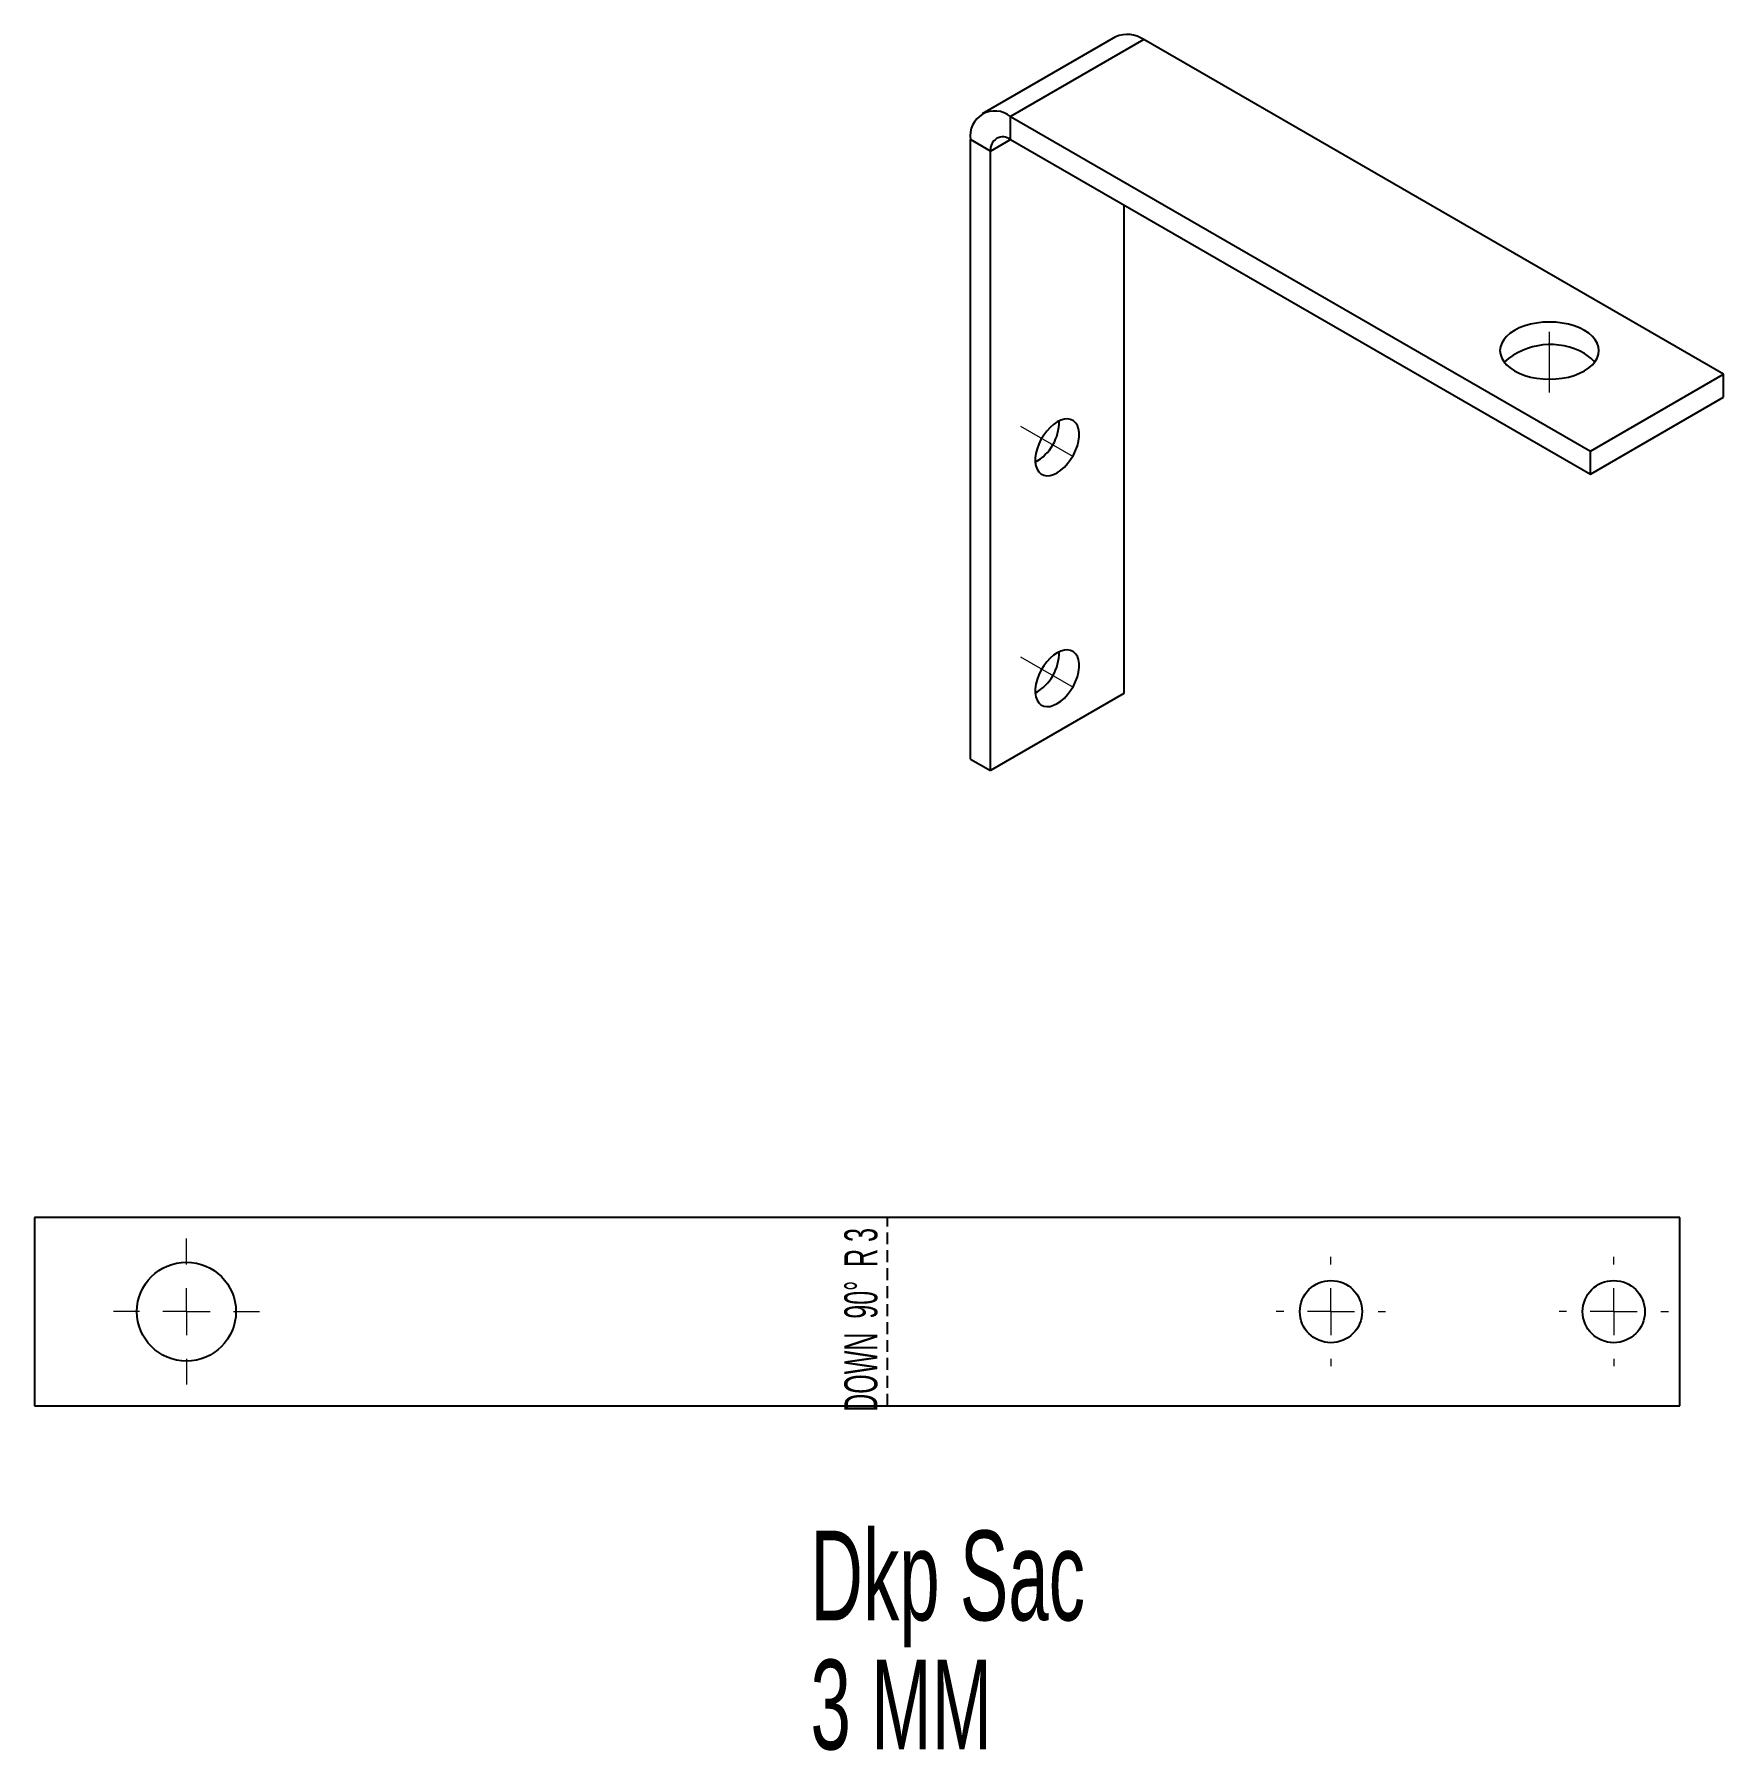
# Model space of a CAD drawing. Header units: millimetres. Extents: x -230 to -51, y 82 to 265.
import ezdxf

# ---------------------------------------------------------------- set-up
doc = ezdxf.new("R2010")
doc.units = ezdxf.units.MM
doc.linetypes.add('CENTERX2', pattern=[20.32, 12.7, -2.54, 2.54, -2.54])
doc.linetypes.add('HIDDEN', pattern=[1.905, 1.27, -0.635])
doc.styles.add('SLDTEXTSTYLE0', font='TXT', dxfattribs={"width": 0.605})
doc.styles.add('SLDTEXTSTYLE1', font='TXT', dxfattribs={"width": 0.5675})

# ---------------------------------------------------------------- blocks, each defined once
blk = doc.blocks.new('SW_CENTERMARKSYMBOL_0')
at = {"color": 0, "linetype": 'Continuous', "lineweight": 18}
for p, q in [((0, 5), (0, 5.8)), ((0, 0), (0, 2.5)), ((-5, 0), (-5.8, 0)), ((0, 0), (-2.5, 0)), ((0, 0), (0, -2.5)), ((0, 0), (2.5, 0)), ((5, 0), (5.8, 0)), ((0, -5), (0, -5.8))]:
    blk.add_line(p, q, dxfattribs=at)
blk = doc.blocks.new('SW_CENTERMARKSYMBOL_1')
at = {"color": 0, "linetype": 'Continuous', "lineweight": 18}
for p, q in [((0, 5), (0, 5.8)), ((0, 0), (0, 2.5)), ((-5, 0), (-5.8, 0)), ((0, 0), (-2.5, 0)), ((0, 0), (0, -2.5)), ((0, 0), (2.5, 0)), ((5, 0), (5.8, 0)), ((0, -5), (0, -5.8))]:
    blk.add_line(p, q, dxfattribs=at)
blk = doc.blocks.new('SW_CENTERMARKSYMBOL_2')
at = {"color": 0, "linetype": 'Continuous', "lineweight": 18}
for p, q in [((0, 5), (0, 7.75)), ((0, 0), (0, 2.5)), ((-5, 0), (-7.75, 0)), ((0, 0), (-2.5, 0)), ((0, 0), (0, -2.5)), ((0, 0), (2.5, 0)), ((5, 0), (7.75, 0)), ((0, -5), (0, -7.75))]:
    blk.add_line(p, q, dxfattribs=at)

msp = doc.modelspace()

# ---------------------------------------------------------------- linework, layer by layer
at = {"color": 7, "linetype": 'Continuous', "lineweight": 25}
for p, q in [((-115.32, 264.33), (-129.46, 256.16)), ((-112.32, 264.03), (-126.46, 255.87)), ((-50.8, 228.52), (-112.32, 264.03)), ((-126.46, 255.87), (-64.94, 220.35)), ((-126.46, 253.42), (-126.46, 255.87)), ((-128.58, 252.19), (-130.7, 253.42)), ((-130.7, 187.68), (-130.7, 253.42)), ((-128.58, 252.19), (-126.46, 253.42)), ((-126.46, 253.42), (-64.94, 217.9)), ((-128.58, 186.46), (-128.58, 252.19)), ((-114.44, 246.48), (-114.44, 194.62)), ((-64.94, 220.35), (-50.8, 228.52)), ((-50.8, 226.07), (-50.8, 228.52)), ((-64.94, 217.9), (-50.8, 226.07)), ((-64.94, 217.9), (-64.94, 220.35)), ((-114.44, 194.62), (-128.58, 186.46)), ((-130.7, 187.68), (-128.58, 186.46)), ((-230.03, 139.03), (-230.03, 119.03)), ((-55.46, 139.03), (-230.03, 139.03)), ((-55.46, 119.03), (-55.46, 139.03)), ((-230.03, 119.03), (-55.46, 119.03))]:
    msp.add_line(p, q, dxfattribs=at)
at = {"color": 7, "linetype": 'CENTERX2', "lineweight": 18}
for p, q in [((-69.28, 226.57), (-69.28, 233.02)), ((-119.78, 219.75), (-125.36, 222.98)), ((-119.78, 195.26), (-125.36, 198.48))]:
    msp.add_line(p, q, dxfattribs=at)
at = {"color": 7, "linetype": 'HIDDEN'}
msp.add_line((-139.5, 119.03), (-139.5, 139.03), dxfattribs=at)
at = {"color": 7, "linetype": 'Continuous', "lineweight": 25, "flags": 128}
for points in [[(-72.99, 228.88), (-72.48, 228.62), (-71.91, 228.4), (-71.29, 228.22), (-70.64, 228.09), (-69.97, 228.02), (-69.28, 227.99), (-68.6, 228.02), (-67.92, 228.09), (-67.27, 228.22), (-66.66, 228.4), (-66.09, 228.62), (-65.57, 228.88), (-65.12, 229.18), (-64.73, 229.51), (-64.43, 229.86), (-64.21, 230.24), (-64.08, 230.63), (-64.03, 231.02), (-64.08, 231.42), (-64.21, 231.81), (-64.43, 232.18), (-64.73, 232.54), (-65.12, 232.87), (-65.57, 233.17), (-66.09, 233.43), (-66.66, 233.65), (-67.27, 233.82), (-67.92, 233.95), (-68.6, 234.03), (-69.28, 234.05), (-69.97, 234.03), (-70.64, 233.95), (-71.29, 233.82), (-71.91, 233.65), (-72.48, 233.43), (-72.99, 233.17), (-73.45, 232.87), (-73.83, 232.54), (-74.13, 232.18), (-74.35, 231.81), (-74.49, 231.42), (-74.53, 231.02), (-74.49, 230.63), (-74.35, 230.24), (-74.13, 229.86), (-73.83, 229.51), (-73.45, 229.18), (-72.99, 228.88)], [(-121.51, 223.45), (-121.89, 223.19), (-122.27, 222.87), (-122.62, 222.48), (-122.94, 222.05), (-123.23, 221.59), (-123.46, 221.1), (-123.65, 220.6), (-123.77, 220.11), (-123.84, 219.63), (-123.84, 219.19), (-123.77, 218.79), (-123.65, 218.44), (-123.46, 218.15), (-123.23, 217.94), (-122.94, 217.8), (-122.62, 217.74), (-122.27, 217.77), (-121.89, 217.87), (-121.51, 218.06), (-121.13, 218.32), (-120.75, 218.64), (-120.4, 219.03), (-120.08, 219.46), (-119.79, 219.92), (-119.56, 220.41), (-119.37, 220.91), (-119.25, 221.4), (-119.18, 221.87), (-119.18, 222.32), (-119.25, 222.72), (-119.37, 223.07), (-119.56, 223.36), (-119.79, 223.57), (-120.08, 223.71), (-120.4, 223.77), (-120.75, 223.74), (-121.13, 223.63), (-121.51, 223.45)], [(-121.51, 198.95), (-121.89, 198.69), (-122.27, 198.37), (-122.62, 197.99), (-122.94, 197.56), (-123.23, 197.09), (-123.46, 196.6), (-123.65, 196.11), (-123.77, 195.61), (-123.84, 195.14), (-123.84, 194.69), (-123.77, 194.29), (-123.65, 193.94), (-123.46, 193.66), (-123.23, 193.44), (-122.94, 193.3), (-122.62, 193.25), (-122.27, 193.27), (-121.89, 193.38), (-121.51, 193.56), (-121.13, 193.82), (-120.75, 194.15), (-120.4, 194.53), (-120.08, 194.96), (-119.79, 195.42), (-119.56, 195.91), (-119.37, 196.41), (-119.25, 196.9), (-119.18, 197.38), (-119.18, 197.82), (-119.25, 198.23), (-119.37, 198.57), (-119.56, 198.86), (-119.79, 199.07), (-120.08, 199.21), (-120.4, 199.27), (-120.75, 199.24), (-121.13, 199.14), (-121.51, 198.95)]]:
    msp.add_lwpolyline(points, dxfattribs=at)
at = {"color": 7, "linetype": 'Continuous', "lineweight": 25}
for centre, radius in [((-213.89, 129.03), 5.25), ((-92.46, 129.03), 3.3), ((-62.46, 129.03), 3.3)]:
    msp.add_circle(centre, radius, dxfattribs=at)
for centre, radius, start, end in [((-114.08, 261.56), 3.03, 54.5328, 114.1568), ((-128.12, 253.84), 2.62, 50.7967, 189.214), ((-127.28, 252.39), 1.31, 51.3258, 188.6849), ((-69.18, 224.31), 7.36, 60.5642, 131.7465), ((-67.33, 227.52), 3.64, 38.6064, 61.1631), ((-126.21, 223.47), 4.9, 298.957, 1.0483), ((-126.21, 198.97), 4.9, 298.957, 1.0483)]:
    msp.add_arc(centre, radius, start, end, dxfattribs=at)

# ---------------------------------------------------------------- block references
at = {"color": 7, "linetype": 'Continuous', "lineweight": 18}
for name, p in [('SW_CENTERMARKSYMBOL_2', (-213.89, 129.03)), ('SW_CENTERMARKSYMBOL_1', (-92.46, 129.03)), ('SW_CENTERMARKSYMBOL_0', (-62.46, 129.03))]:
    msp.add_blockref(name, p, dxfattribs=at)

# ---------------------------------------------------------------- texts
at = {"color": 7, "linetype": 'Continuous', "lineweight": 0, "insert": (-144.09, 128.15), "char_height": 3.5, "attachment_point": 2, "rotation": 90, "style": 'SLDTEXTSTYLE1'}
msp.add_mtext('DOWN  90°  R 3', dxfattribs=at)
at = {"color": 7, "linetype": 'Continuous', "lineweight": 0, "char_height": 9.525, "attachment_point": 1, "style": 'SLDTEXTSTYLE0'}
for s, insert in [('Dkp Sac', (-147.68, 105.79)), ('3 MM', (-147.68, 92.09))]:
    msp.add_mtext(s, dxfattribs=dict(at, insert=insert))

doc.saveas('drawing.dxf')
